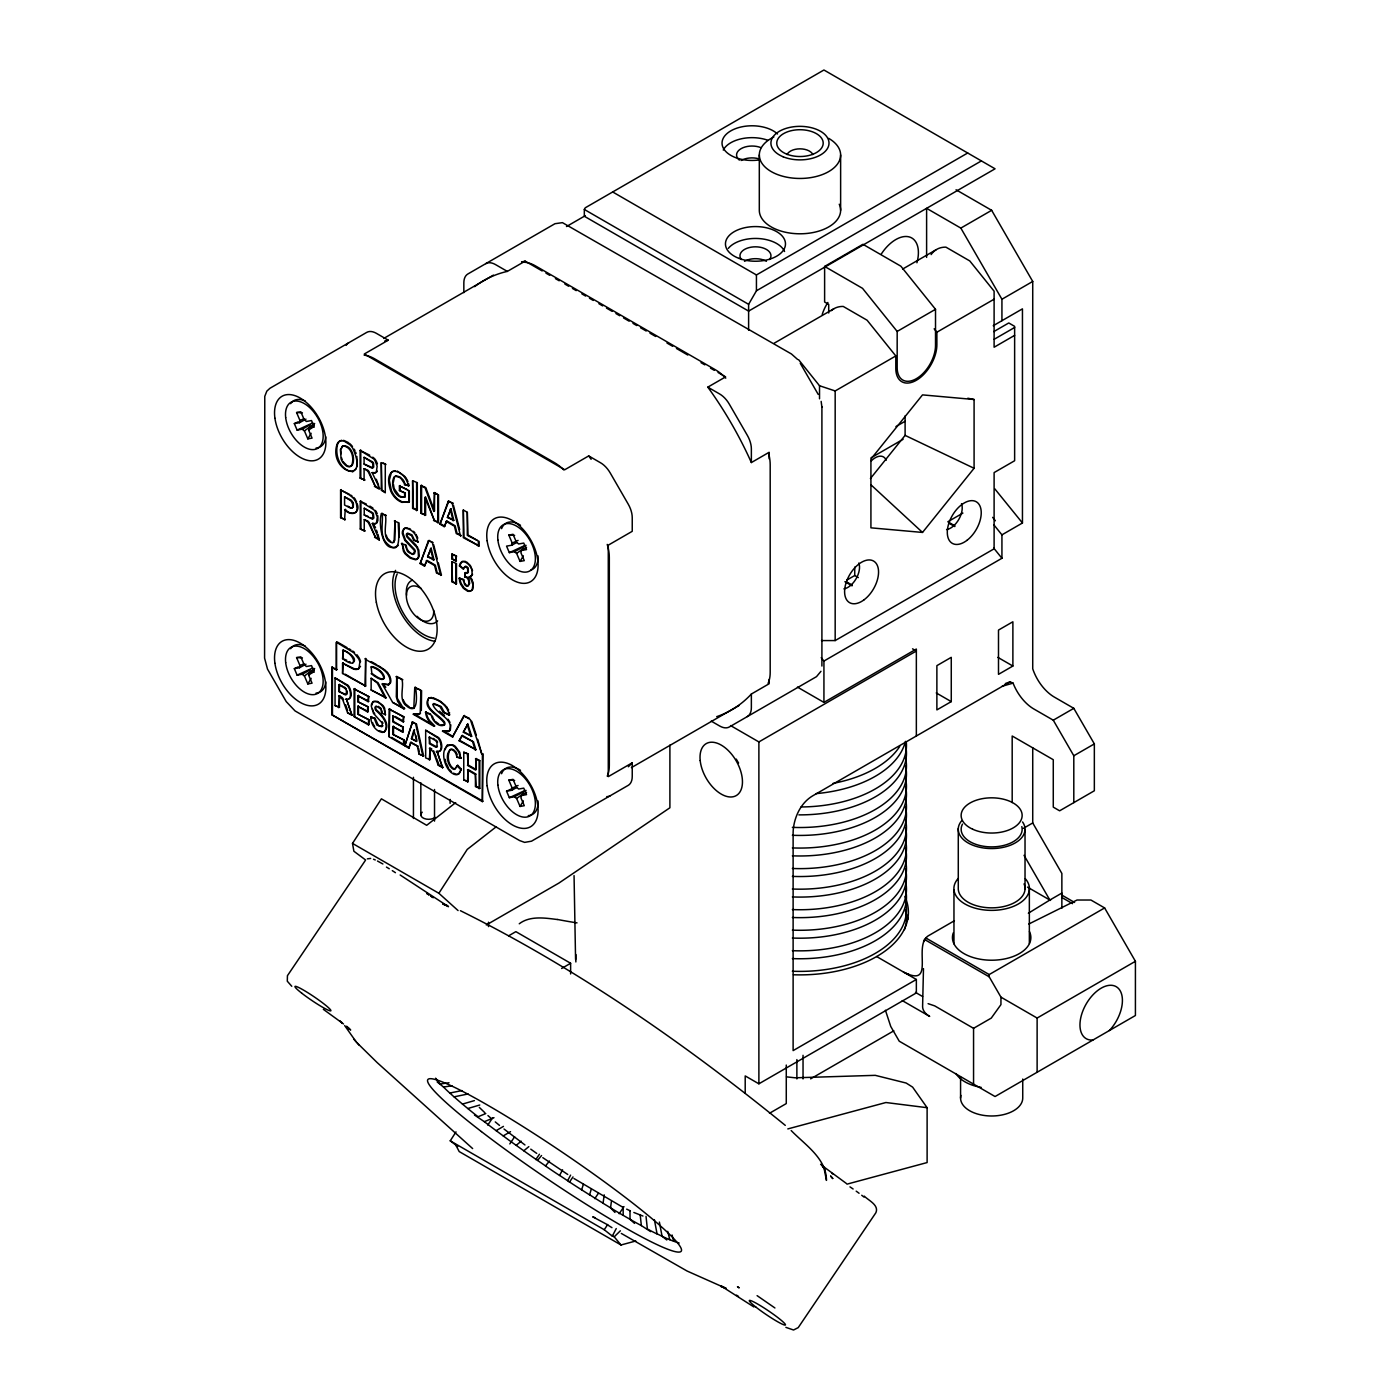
<?xml version="1.0" encoding="UTF-8"?>
<svg xmlns="http://www.w3.org/2000/svg" width="1400" height="1400" viewBox="0 0 1400 1400"><rect width="100%" height="100%" fill="white"/><g stroke="black" fill="none" stroke-linecap="round" stroke-linejoin="round"><path stroke-width="1.5" d="M821.905 407.225L821.153 401.38M923.475 968.608L922.6 1006.547A24.203 13.982 0 0 0 929.688 1016.417L902.248 1000.58M575.855 961.958L575.942 954.572M340.865 450.642L340.865 454.037M393.348 482.335L394.398 477.19A8.26 4.777 60 0 1 396.392 475.912L399.892 476.858L403.183 479.972A7.105 4.112 60 0 1 404.338 482.16L405.02 484.418L409.01 485.66L408.608 483.665M472.552 574.227A7.438 4.288 60 0 1 471.94 575.488L469.07 577.062A6.633 3.833 60 0 1 471.117 579.442L472.938 584.692L472.238 589.347A10.797 6.23 60 0 1 470.54 591.01L469.403 591.343A8.732 5.04 60 0 1 467.425 591.08L463.347 588.262L460.74 584.29A10.867 6.282 60 0 1 459.76 581.648L459.165 578.235L463.155 579.898L464.59 584.378A3.57 2.065 60 0 0 467.635 586.145L468.965 583.887L468.562 580.475A4.375 2.538 60 0 0 467.81 578.935A3.203 1.838 60 0 0 466.392 577.517L464.695 576.923L465.08 572.845L468.335 572.495L468.248 568.4M464.695 576.923L465.762 572.46M421.312 710.587L421.575 690.655L414.75 687.505L413.787 708.47M471.258 575.89A7.438 4.288 60 0 0 471.87 574.613A8.61 4.97 60 0 0 471.975 571.673C472.465 565.582 460.95 555.905 459.463 565.968L463.47 569.082L464.66 566.72A2.887 1.662 60 0 1 465.92 566.947A3.413 1.977 60 0 1 466.392 567.28L466.62 567.472A2.555 1.47 60 0 1 467.04 567.945A2.87 1.662 60 0 1 467.688 569.1L467.653 572.898L465.08 572.845M604.205 1194.847L603.067 1203.283L610.54 1207.832A153.965 34.002 38.3 0 0 623.21 1215.375L630.017 1219.295A153.947 31.762 39.5 0 0 641.322 1225.578L650.702 1231.632M611.398 1201.515L610.54 1207.832L614.985 1212.453M394.118 541.082L395.027 520.625L394.887 540.05L393.558 542.273A4.445 2.555 60 0 1 392.77 542.343M356.877 466.812L356.877 456.452M377.842 521.01L377.825 515.725M459.463 565.968L462.07 561.435L465.325 561.33M407.05 533.995L407.102 533.803A2.397 1.383 60 0 1 407.68 533.155L411.967 534.835L414.382 539.945L418.373 541.905L413.7 540.347L411.635 535.553L406.998 533.558A2.397 1.383 60 0 0 406.42 534.188L406.368 535.325A2.765 1.593 60 0 0 406.822 536.62A3.413 1.96 60 0 0 407.365 537.442L416.377 546.875A8.995 5.198 60 0 1 418.127 550.778L418.46 556.29A11.165 6.44 60 0 1 417.62 558.372L417.2 558.898A8.943 5.163 60 0 1 415.467 559.773L410.148 558.163L405.265 554.032A9.468 5.46 60 0 1 403.375 551.023L402.098 543.148L404.058 550.62A9.468 5.46 60 0 0 405.947 553.63L410.83 557.76L416.15 559.37A8.943 5.163 60 0 0 417.882 558.495M453.477 773.168L455.665 774.13A9.73 5.617 60 0 0 459.323 773.465L461.387 769.212L457.695 765.31L454.37 769.387A4.795 2.765 60 0 1 453.093 769.09C447.213 765.433 444.797 753.183 450.992 749.21A5.897 3.413 60 0 1 452.812 749.42M457.695 765.31L455.052 768.985A4.795 2.765 60 0 1 453.775 768.705C447.825 764.995 446.95 755.387 450.03 749.7M461.387 769.212L458.623 773.867A9.73 5.617 60 0 1 454.983 774.532C443.817 771.628 437.815 744.398 451.972 745.15A12.495 7.21 60 0 1 454.668 746.795L458.745 752.01L460.705 758.258L459.795 752.378L455.35 746.392A12.495 7.21 60 0 0 452.655 744.747L447.283 745.133M417.445 746.76L419.002 754.058L423.605 755.913L416.465 724.133L412.545 721.875L404.793 745.85L408.748 748.142L410.988 742.245L418.127 746.375L410.305 742.648M408.748 748.142L410.988 742.245M445.183 749.7L445.76 747.653M411.425 738.692L413.858 730.153L416.99 741.108L411.425 738.692L416.308 741.492M412.108 738.29L414.54 729.767M341.075 449.085L342.58 446.11M404.793 745.85L412.545 721.875M591.308 1189.108L589.54 1194.847L581.665 1189.842L583.433 1184.085M431.777 541.835L428.418 540.68L420.14 563.57L424.428 566.055L426.947 560.332L435.312 565.163L437.15 572.6L441.42 575.067L436.467 573.003L434.63 565.565L426.265 560.718M427.595 556.885L431.13 548.205L433.983 559.773L427.595 556.885L431.13 548.205M424.428 566.055L426.335 562.1M448.227 501.305L452.918 503.213L448.227 501.305L439.967 524.195L444.238 526.663L446.757 520.94L455.14 525.77L456.977 533.225L461.23 535.675L456.278 533.61L454.44 526.173L446.075 521.343M447.405 517.492L450.94 508.812L453.793 520.398L447.405 517.492L450.94 508.812M444.238 526.663L446.757 520.94M360.5 666.33L358.523 668.727A10.71 6.177 60 0 1 356.965 669.41A15.155 8.75 60 0 1 353.15 668.92L342.562 663.197L342.562 673.488L365.68 686.035L365.68 658.367L364.998 686.438M420.14 563.57L429.1 540.295M439.967 524.195L448.91 500.903M464.345 567.56L465.343 566.317A2.887 1.662 60 0 1 466.34 566.423A3.413 1.977 60 0 1 467.075 566.878L467.302 567.07A2.555 1.47 60 0 1 467.915 567.822A2.887 1.662 60 0 1 468.23 568.435M398.352 545.387C381.92 556.447 378.192 521.727 381.447 513.572L386.12 515.48L381.447 513.572M463.33 732.218L467.81 724.08L471.66 736.242L463.33 732.218L467.81 724.08M459.13 740.793L462.245 735.42L473.445 741.878L475.912 749.683L459.13 740.793L462.245 735.42M820.96 671.3L816.497 676.655L729.347 726.968A19.355 11.182 60 0 1 719.67 726.005L711.218 721.122M562.555 1169.805L559.597 1175.405L567.63 1180.725A153.947 36.645 35.6 0 0 581.665 1189.842M567.63 1180.725L570.605 1175.125M448.998 731.202L442.4 731.133L452.532 736.977L463.785 715.82L469.385 718.253M452.532 736.977L464.485 715.418M450.327 729.995L450.817 724.85M584.325 209.457L585.288 207.778L823.935 70L995.067 168.805L748.615 311.098L584.325 216.248L584.325 209.457L748.615 304.325L748.615 330.295M748.615 304.325L756.438 290.78L756.438 274.96L967.697 153.002M298.235 421.803L294.332 423.605L297.115 430.098L302.33 429.17A6.737 3.885 60 0 0 304.412 430.885L307.825 438.865L311.15 433.3M298.235 666.872L294.332 668.657L297.115 675.15L302.33 674.222A6.755 3.902 60 0 0 304.412 675.938L307.825 683.935L311.15 678.352M516.582 542.553L511.77 545.212L506.555 546.122L509.338 552.633L514.553 551.705A6.737 3.902 60 0 0 516.635 553.403L520.048 561.4L523.372 555.817M514.36 787.605L506.555 791.175L509.338 797.685L514.553 796.758A6.755 3.902 60 0 0 516.635 798.472L520.048 806.452L523.372 800.87M954.398 920.745L928.13 935.917C912.678 946.015 936.233 988.733 903.438 972.02M377.3 471.117L377.037 471.555A7.472 4.323 60 0 1 376.338 472.22A7.752 4.48 60 0 1 374.465 472.64L372.12 472.623L379.82 488.688M356.142 468.825L352.748 471.765M446.18 746.742L447.283 745.273M391.352 472.517L389.34 480.252L391.335 490.367A13.143 7.578 60 0 0 393.662 494.673A13.562 7.84 60 0 0 396.743 498.26L397.88 499.222A18.375 10.605 60 0 0 402.675 501.952L408.38 502.355M365.627 859.985L353.885 851.253L352.502 843.413L381.412 798.822L426.685 825.3L455.7 802.637M458.062 910.56L438.865 893.27L467.233 849.415L496.37 826.665M635.775 1240.995L621.005 1244.985L459.2 1151.57L456.032 1145.515L457.748 1146.513L450.24 1140.825L456.015 1131.882M616.245 1228.553L612.29 1236.148L604.275 1229.743L607.688 1224.475M365.12 860.773L287.438 975.695L287.297 981.208L291.777 986.283M487.76 1125.075L492.573 1117.935M509.81 1143.905L514.622 1136.783M535.798 1159.602L539.42 1154.248M569.398 1182.265L573.003 1176.91M594.79 1198.645L598.395 1193.307M619.168 1213.73L623.98 1206.608M924.735 939.873L923.58 941.692L926.52 937.808M389.148 684.25L389.812 683.2A8.032 4.638 60 0 0 390.18 680.977C389.13 668.36 373.1 665.017 364.998 658.77M358.942 668.36L359.852 662.183A8.453 4.883 60 0 0 358.733 658.892L353.832 652.75L336.42 642.285L336.42 669.952L336.42 642.285M449.26 730.87C454.773 718.673 435.908 714.157 432.898 704.62A2.1 1.225 60 0 1 433.283 703.92L439.652 706.265L443.328 712.163L449.155 715.173L449.505 712.46M870.415 478.537L905.1 435.382L905.1 415.905M974.085 399.507L922.512 394.887L870.923 459.06L870.923 527.835L922.512 532.438L974.085 468.282L974.085 399.507L967.82 398.23M474.477 1115.03L484.347 1121.68A153.965 34.195 29.9 0 0 496.142 1130.658L503.213 1135.908A153.947 35.718 31.3 0 0 516.197 1145.358L523.81 1150.8A153.965 36.68 32.7 0 0 537.548 1160.425L541.555 1155.525M549.5 1161.002L545.51 1165.903L537.548 1160.425M373.467 701.523L372.26 703.587A10.693 6.177 60 0 0 372.015 704.988M611.782 1235.447L614.197 1236.83L620.375 1230.793M519.26 923.79C529.883 915.583 544.915 917.945 557.305 919.52M392.332 471.573C386.575 476.035 388.692 484.855 390.652 490.77A13.143 7.578 60 0 0 392.105 493.692A13.562 7.84 60 0 0 396.06 498.645L397.197 499.625A18.375 10.605 60 0 0 401.993 502.355L409.308 501.935L409.308 490.805L399.42 485.887L399.42 490.49L405.317 493.115L404.635 497.123L404.635 493.517M393.68 542.115L392.875 542.675A4.445 2.555 60 0 1 392.088 542.745C380.765 539.42 387.345 523.32 385.438 515.865M448.823 731.273L449.942 730.485M388.692 684.635L390.495 682.798A8.032 4.638 60 0 0 390.863 680.575L390.547 678.195M516.18 1145.358L521.202 1141.175M523.81 1150.8L528.832 1146.618M314.668 423.483L304.412 430.885M314.668 668.535L304.412 675.938M307.825 438.865L312.06 438.13L308.648 430.132L312.935 427.053M307.825 683.935L312.06 683.183L308.648 675.185L312.935 672.105M516.635 553.403L523.775 548.275M516.635 798.472L523.775 793.327M429.223 697.812C420.77 707.385 439.04 715.575 443.852 722.523A2.678 1.54 60 0 1 444.238 723.817A3.15 1.82 60 0 1 443.922 725.253C438.41 727.387 432.127 720.545 431.34 715.173L425.512 712.163L430.57 714.017M1073.8 802.62L1073.8 755.755L1053.273 720.195L1033.83 708.977A33.88 19.565 60 0 1 1013.075 683.13L1002.137 686.245M343.088 445.795L340.392 449.47L341.127 459.06A8.943 5.163 60 0 0 343 462.7L345.713 465.483A9.328 5.39 60 0 0 347.918 466.602A7.612 4.393 60 0 0 349.895 466.673A8.785 5.075 60 0 0 351.767 465.15C354.515 458.29 351.61 446.495 342.983 445.988M448.315 731.587L449.505 730.887M308.648 430.132A6.737 3.885 60 0 0 309.085 427.98L314.317 424.795M308.648 675.185A6.755 3.902 60 0 0 309.085 673.032L314.317 669.865M520.048 561.4L524.282 560.648L520.87 552.668A6.737 3.902 60 0 0 521.308 550.497L526.54 547.33M520.048 806.452L524.282 805.7L520.87 797.72A6.755 3.902 60 0 0 521.325 795.55L526.54 792.383M496.142 1130.658L503.457 1126.388M503.213 1135.908L510.528 1131.638M566.492 226.537L585.305 215.67M383.652 338.485L493.43 275.118M388.238 340.183L364.28 354.025L564.742 469.752L588.7 455.927L600.548 462.77A19.355 11.182 60 0 1 610.242 472.99L628.233 504.157A19.355 11.182 60 0 1 632.24 517.65L632.24 531.317L608.282 545.16L608.282 776.633L632.24 762.808L632.24 776.475A19.373 11.182 60 0 1 628.233 785.347L531.51 841.19L524.633 842.38L519.628 840.577L295.05 710.92L286.23 701.61L267.505 669.095L264.582 658.157L264.775 396.358L266.822 391.142L269.99 388.238L366.713 332.395A19.355 11.182 60 0 1 376.39 333.34L388.238 340.183A247.852 143.097 60 0 0 384.65 341.075M474.635 286.65A247.87 143.097 60 0 1 507.343 271.39L525.157 261.135L542.185 270.97M360.098 478.082L364.77 479.99L360.098 478.082L360.098 450.415L369.723 455.175M364.088 457.327L372.61 461.895A3.57 2.065 60 0 1 373.223 462.752A3.238 1.873 60 0 1 373.537 463.365L373.713 466.988A3.43 1.977 60 0 1 372.592 467.688L364.088 464.065L364.088 457.327L371.928 462.298A3.57 2.065 60 0 1 372.54 463.137A3.238 1.873 60 0 1 372.855 463.767L373.03 467.39A3.43 1.977 60 0 1 371.91 468.09L364.088 464.065M364.088 480.392L364.088 468.685L367.797 470.242A4.638 2.678 60 0 1 369.162 471.87L375.078 485.94L378.245 487.76M381.29 462.648L381.973 489.93L385.28 492.625L381.29 490.315L381.29 462.648L385.963 464.555L383.303 463.015M340.585 517.65L345.257 519.558L340.585 517.65L340.585 489.983L349.44 494.305M352.713 504.315L352.608 507.22A4.48 2.59 60 0 1 351.4 508.218A4.27 2.467 60 0 1 350.525 508.165L344.575 505.05L344.575 496.895L350.91 499.957A4.76 2.748 60 0 1 352.24 501.375A4.532 2.625 60 0 1 352.678 502.075A4.27 2.467 60 0 1 353.185 503.177M364.088 468.685L367.115 470.627A4.638 2.678 60 0 1 368.48 472.273L375.078 485.94M344.575 519.942L345.257 509.267C351.172 517.003 360.973 512.575 357.035 503.492M360.255 528.99L364.928 530.898L360.255 528.99L360.255 501.323L366.293 504.035M399.42 485.887L407.47 489.738M405.317 496.72L400.68 497.088A9.958 5.74 60 0 1 398.457 495.933C393.033 491.89 391.213 483.7 393.715 477.593A8.26 4.777 60 0 1 395.71 476.298L399.21 477.26A7.822 4.515 60 0 1 401.363 478.94L405.02 484.418M364.245 508.235L372.067 513.205A3.57 2.065 60 0 1 372.68 514.062L373.082 518.49A3.395 1.96 60 0 1 372.05 518.997L364.245 514.99L364.245 508.235L372.767 512.82A3.57 2.065 60 0 1 373.38 513.66L373.87 517.913A3.395 1.96 60 0 1 372.75 518.613L370.195 517.597M412.615 480.742L413.315 508.008L417.305 510.317L417.305 482.65L412.615 480.742L412.615 508.41L417.305 510.317M399.42 490.49L405.317 493.115M404.32 484.82L409.01 485.66M364.245 514.99L368.305 516.53M756.438 290.78L981.382 160.912M420.91 485.537L425.775 487.55L434.507 511.07L434.507 492.59L433.825 511.472L425.092 487.935L420.91 485.537L420.91 513.205L425.6 515.113L425.6 496.912L434.175 520.065L438.498 522.55L438.498 494.883L433.825 492.975M364.245 531.3L364.245 519.593L367.955 521.15A4.638 2.678 60 0 1 369.32 522.795L375.235 536.865L378.402 538.685M378 534.345L379.295 539.997L372.277 523.548L374.623 523.565A7.752 4.48 60 0 0 376.495 523.128A7.472 4.305 60 0 0 377.195 522.462M409.308 501.935L408.625 491.207M824.617 266.438L862.942 244.3L900.865 266.192L935.515 309.295L935.515 345.485A27.108 15.645 -60 0 1 916.352 378.683A27.108 15.645 -60 0 1 897.172 367.623L897.172 331.433L862.523 288.33L824.617 266.438L824.617 302.015L828.712 304.377L828.712 313.005M394.345 521.01L399.017 522.918L399.017 537.39M364.245 519.593L367.273 521.553A4.638 2.678 60 0 1 368.637 523.18L375.235 536.865M420.91 513.205L425.6 515.113M424.918 515.497L424.918 497.298L434.175 520.065M433.493 520.468L438.498 522.55M463.312 510.002L463.995 537.267L479.045 545.965L479.045 541.363L467.302 535.36L467.302 512.312L463.312 510.002L463.312 537.67L479.045 545.965M401.415 543.532L406.088 545.09L406.752 548.048M467.302 512.312L467.985 534.975L477.207 540.295M926.608 257.408L926.608 208.338L960.837 228.095L991.655 210.315L1032.727 281.453L1032.727 668.798A33.88 19.565 60 0 0 1054.375 697.113L1073.8 708.33L1094.345 743.907L1094.345 790.773L1059.625 810.81L1053.273 807.135L1053.273 759.71L1012.183 735.997L1012.183 802.585M774.165 343.227L833.822 308.787M902.667 269.045L936.005 249.812M428.418 540.68L433.108 542.605M751.363 462.543A247.87 143.097 60 0 0 707.822 387.135L725.62 376.88L718.06 372.505M451.78 554.173L456.47 556.08L455.787 561.102L451.78 558.793L451.78 554.173L456.47 556.08M451.78 558.793L456.47 560.7M451.78 561.628L452.48 581.455L456.47 583.765L456.47 563.535L451.78 561.628L451.78 581.84L456.47 583.765M463.47 569.082L460.145 565.582M459.165 578.235L463.838 579.495L464.082 581.105M342.562 650.44C354.322 652.593 359.975 671.72 342.562 658.595L343.245 650.038C346.938 651.49 359.012 658.577 352.695 662.83M897.172 331.433L935.515 309.295M342.562 658.595L346.78 660.24M463.785 715.82L470.347 719.6L481.722 753.83L483.07 753.812L482.387 801.64L331.765 714.683L331.765 667.258L337.102 669.55M342.562 663.197L353.832 668.517A15.155 8.75 60 0 0 357.648 669.008A10.71 6.177 60 0 0 359.205 668.343M338.748 707.718L339.43 695.625L339.43 707.332L335.055 705.582L335.055 677.915L347.97 685.265A5.88 3.395 60 0 1 349.178 686.875C351.067 690.253 353.098 698.058 347.953 699.265M342.562 673.488L343.245 662.812M798.63 359.73L819.525 385.735L835.17 390.95L895.808 355.95L867.09 320.215L843.238 306.442A48.405 27.948 60 0 0 831.25 310.66M895.808 355.95L895.808 368.41A29.05 16.765 -60 0 0 916.352 380.275A29.05 16.765 -60 0 0 936.88 344.697L936.88 332.22L994.105 299.197M1001.928 320.705L1001.928 299.25L1032.727 281.453M338.748 684.67L343.998 687.733A4.008 2.31 60 0 1 345.38 688.835A3.15 1.82 60 0 1 346.377 690.532L346.36 694.278A3.36 1.943 60 0 1 346.132 694.558A3.062 1.768 60 0 1 345.082 694.785L338.748 691.407L338.748 684.67L342.51 686.053M371.14 666.925L371.822 666.54C385.175 669.043 391.562 688.52 371.822 673.278L371.14 666.925C384.493 669.445 390.88 688.905 371.14 673.663M338.748 691.407L345.765 694.4A3.062 1.768 60 0 0 346.815 694.155A3.36 1.943 60 0 0 347.043 693.892L347.305 691.04M371.14 678.282L378.053 682.727L386.067 697.812L371.14 689.99L371.14 678.282L377.37 683.113L385.385 698.215M354.095 688.923L368.918 696.675L368.235 701.697L357.787 695.66L357.787 701.697L368.305 706.965L367.623 711.97L357.787 706.3L357.787 714.105L369.233 719.915L368.533 724.92L354.095 716.59L354.095 688.923L368.918 696.675M335.055 705.582L339.43 707.332M351.96 715.347L346.377 698.933L351.96 715.347L347.602 712.827L342.65 699.51L338.748 696.01M993.23 325.727L1022.455 308.858L1022.455 522.988L1001.928 534.852L1001.928 558.267L823.935 661.045L823.935 702.398L797.44 687.102M357.787 695.66L368.918 701.295M371.14 689.99L386.067 697.812M392.63 702.398L404.775 708.61A19.127 11.042 60 0 1 402.273 706.423L397.32 698.337L396.707 676.288L396.305 696.815L397.652 701.452L401.59 706.825A19.127 11.042 60 0 0 404.075 709.012L392.63 702.398L382.235 684.005L388.308 684.705M993.825 331.59L1008.77 322.963L1014.632 326.358L1014.632 460.74L994.105 472.588L994.105 548.817L835.17 640.57L821.485 640.57M331.765 714.683L483.07 801.255M357.787 701.697L368.305 706.965M396.007 676.69L402.85 679.84L398.23 677.18M357.787 706.3L368.305 711.585M994.105 339.325L1014.632 327.477M347.602 712.827L352.642 714.945M357.787 714.105L369.233 719.915M354.095 716.59L369.233 724.535M1014.632 335.37L994.105 347.235L994.105 291.183L969.762 260.925L945.928 247.152A48.405 27.948 60 0 0 931.105 254.608M414.75 687.505L420.053 689.762M373.24 701.61L377.545 701.4L383.023 705.582A7.998 4.62 60 0 1 384.615 708.12L385.438 714.805L381.745 713.038L380.975 709.992A3.447 1.995 60 0 0 379.925 708.418L376.845 706.51A4.76 2.748 60 0 0 375.882 706.475L375.602 706.58A2.45 1.417 60 0 0 375.078 707.245L374.99 707.892A2.853 1.645 60 0 0 375.428 709.625A3.045 1.768 60 0 0 375.935 710.447C381.517 715.365 389.602 723.782 384.475 731.64A8.138 4.69 60 0 1 382.13 732.375C375.043 731.028 370.895 723.73 370.685 716.94L375.06 718.322L378.402 725.48L382.392 726.337A4.812 2.783 60 0 0 382.882 725.55M381.745 713.038L382.13 710.92M389.13 709.135L403.935 716.905L403.252 721.91L392.805 715.872L392.805 721.91L403.322 727.195L402.64 732.2L392.805 726.512L392.805 734.317L404.25 740.128L403.567 745.133L389.13 736.803L389.13 709.135L403.935 716.905M370.685 716.94L375.06 718.322M392.805 715.872L393.488 721.508L403.322 727.195M895.93 426.58L905.047 421.312M392.805 726.512L403.322 731.798M871.028 457.817L903.123 439.285M392.805 734.317L404.25 740.128M389.13 736.803L389.812 708.75M411.863 722.26L416.465 724.133M443.328 712.163L449.838 714.77M429.363 760.043L430.045 747.933L430.045 759.64L425.67 757.907L425.67 730.24L438.602 737.59A5.88 3.395 60 0 1 439.793 739.183C442.19 742.56 443.59 752.972 436.993 751.258L442.575 767.673L436.993 751.258M429.363 736.977L434.613 740.04A4.008 2.31 60 0 1 435.995 741.16A3.15 1.82 60 0 1 437.01 742.858L436.993 746.602A3.36 1.943 60 0 1 436.748 746.883A3.062 1.768 60 0 1 435.715 747.11L429.363 743.715L429.363 736.977L430.045 743.33L436.398 746.707A3.062 1.768 60 0 0 437.43 746.48M419.002 754.058L423.605 755.913M461.562 735.805L473.445 741.878M429.363 748.335L433.265 751.835L438.217 765.153L443.257 767.27M467.46 782.023L468.142 769.58L468.142 781.637L463.767 779.905L463.767 752.238L468.142 753.97L468.142 764.96L476.123 769.58L476.123 758.572L476.123 769.58M449.785 749.788L450.293 749.595A5.897 3.413 60 0 1 452.13 749.822L452.795 750.155A5.355 3.098 60 0 1 454.702 751.782A5.775 3.342 60 0 1 455.91 753.655L457.012 757.207L461.387 757.872M463.767 752.238L468.142 753.97M481.722 753.83L477.715 739.34M467.46 754.355L468.142 764.96M475.44 758.975L479.815 760.707L479.815 788.375L475.44 786.642L475.44 774.585L467.46 769.965M463.767 779.905L468.142 781.637M475.44 774.585L476.123 786.24L479.815 788.375M846.738 580.142L854.735 575.523L858.322 577.605M962.903 513.082L947.835 521.762L954.887 525.84M716.695 716.66A247.87 143.097 60 0 0 751.363 694.032L769.16 683.742L769.16 679.385M631.418 767.62L739.305 705.337M823.935 702.398L916.352 649.04L916.352 735.997M730.555 725.567L758.887 741.93L916.352 651.017L912.555 648.83M486.308 924.98L558.915 883.067L669.9 807.782L669.9 745.08M508.655 935.812L515.865 931.648L570.622 963.27L570.622 973.962M951.265 701.61L936.88 709.905L936.88 665.648L951.265 657.335L951.265 701.61L936.25 692.947M1012.882 666.032L998.498 674.345L998.498 630.07L1012.882 621.775L1012.882 666.032L997.85 657.37M1013.075 683.13L1010.118 681.852L812.438 795.988C802.043 802.27 795.883 813.89 793.8 825.615A40.845 23.59 -60 0 0 793.17 831.285A40.197 23.205 -60 0 0 793.117 833.262L793.117 1050.612L916.352 979.475L916.352 992.915L758.887 1083.81L745.202 1075.918L745.202 1093.033M561.628 968.467L570.622 963.27M1053.273 720.195L1073.8 708.33M1073.8 755.755L1094.345 743.907M1023.4 828.345L1032.727 822.955L1032.727 747.775M1061.865 893.077L1049.842 900.025L1024.03 855.312M1028.352 913.22L1050.525 899.623M1028.79 924.035L1077.038 900.025L1090.915 900.025L1104.618 907.935L1135.418 961.292L1135.418 1015.507L995.067 1096.533L899.238 1041.197L890.75 1026.48L885.43 1010.275M925.663 937.877L989.205 974.558L1104.618 907.935M810.617 1078.858L893.83 1030.82M769.475 1113.28L786.275 1103.585L786.275 1065.05M928.095 1003.66L934.71 1005.882L973.56 1028.318L991.27 1018.097L1000.947 1004.605L1000.947 997.15L989.205 976.815L989.205 974.558M1000.947 997.15L1037.12 1018.045L1135.418 961.292M294.332 423.605L299.547 422.678L305.97 419.142M302.33 429.17L310.345 424.76M294.332 668.657L299.547 667.73L305.97 664.195M514.553 551.705L526.085 545.352M302.33 674.222L310.345 669.812M506.555 791.175L511.77 790.265L516.582 787.605M514.553 796.758L526.085 790.405M388.185 684.915L389.375 684.233M391.65 471.975L395.412 470.68M297.115 430.098L312.707 422.922M509.338 552.633L524.93 545.457M297.115 675.15L312.707 667.992M509.338 797.685L524.93 790.51M299.547 422.678A6.737 3.885 60 0 1 299.985 420.525L303.905 418.757M511.77 545.212A6.737 3.902 60 0 1 512.207 543.043L518.087 540.418M299.547 667.73A6.755 3.902 60 0 1 299.985 665.56L303.905 663.827M511.77 790.247A6.755 3.902 60 0 1 512.207 788.095L518.087 785.47M478.048 1116.763L485.782 1113.56M484.347 1121.68L494.008 1117.69M470.977 576.293L469.07 577.062M367.36 858.847L370.668 858.428M342.405 446.18C351.488 443.8 355.618 458.062 352.45 464.765A8.785 5.075 60 0 1 350.578 466.27A7.612 4.393 60 0 1 348.6 466.2A9.328 5.39 60 0 1 347.13 465.552M1005.322 683.567L1010.118 681.852M388.868 684.512L382.235 684.005M474.407 1100.61L462.455 1104.092L467.793 1108.52L479.745 1105.02M392.805 471.363C400.767 470.312 407.365 478.748 408.328 486.062M787.815 1128.925L885.903 1102.517L927.115 1107.697L927.115 1162.56L846.895 1184.172M341.705 440.248L339.588 441.14A15.698 9.065 60 0 0 337.102 444.098C327.967 471.258 370.265 486.535 352.73 448.227A12.792 7.385 60 0 0 349.755 444.658L344.05 441.053L340.27 440.825A15.698 9.065 60 0 0 337.785 443.713C334.32 454.44 340.06 470.47 352.52 471.608M437.115 1081.885L443.485 1087.013A153.965 26.233 26.9 0 0 449.82 1093.05L461.877 1090.582M449.82 1093.05L454.02 1096.847L468.108 1093.96M413.963 708.312L410.707 707.718M429.205 697.935C438.217 698.337 448.035 705.793 449.155 715.173M299.985 420.525L296.59 412.527L300.825 411.775L304.238 419.773A6.737 3.885 60 0 1 306.32 421.488L311.535 420.56L314.3 427.053L309.085 427.98M512.207 543.043L508.812 535.062L513.048 534.31L516.46 542.29A6.737 3.902 60 0 1 518.543 544.005L523.758 543.077L526.523 549.587L521.308 550.497M299.985 665.577L296.59 657.597L300.825 656.845L304.238 664.825A6.755 3.902 60 0 1 306.32 666.523L311.535 665.613L314.3 672.105L309.085 673.032M512.207 788.113L508.812 780.115L513.048 779.363L516.46 787.36A6.755 3.902 60 0 1 518.543 789.058L523.758 788.148L526.523 794.64L521.308 795.567M448.438 731.43L443.082 730.747L453.215 736.593M404.74 496.912L401.363 496.685A9.958 5.74 60 0 1 400.645 496.405M440.527 1083.967L449.032 1082.743M443.485 1087.013L451.99 1085.805M418.512 714.438L413.735 713.79L434.787 725.952L429.66 720.702A11.76 6.79 60 0 1 426.79 714.753L426.195 711.76M431.428 697.41L428.523 698.215C423.99 709.082 439.442 714.718 444.535 722.12A2.678 1.54 60 0 1 444.92 723.415A3.15 1.82 60 0 1 444.605 724.85L440.72 724.99M296.59 412.527L302.418 412.825M508.812 535.062L514.64 535.343M296.59 657.597L302.418 657.878M508.812 780.115L514.64 780.395M786.52 1076.862L795.165 1077.807L875.262 1075.34L906.185 1083.057L912.608 1087.118L927.115 1107.697M407.715 527.992L405.79 527.87A8.085 4.672 60 0 0 404.267 528.657L403.148 530.985A10.535 6.09 60 0 0 403.043 533.295L405.493 539.98L414.592 549.5A2.975 1.715 60 0 1 415.223 551.145L414.453 553.822L411.705 553.613M465.377 576.52L467.093 577.115A3.203 1.838 60 0 1 467.985 577.85A2.992 1.732 60 0 1 468.492 578.532A4.375 2.538 60 0 1 469.245 580.072L469.648 583.485L468.317 585.742A3.57 2.065 60 0 1 466.778 585.445L466.445 585.235A3.413 1.96 60 0 1 465.273 583.975L464.8 583.188M345.695 699.335C352.275 701.05 350.875 690.637 348.477 687.26A5.88 3.395 60 0 0 347.287 685.668L335.055 677.915M436.31 751.66C442.908 753.358 441.507 742.945 439.11 739.585A5.88 3.395 60 0 0 437.92 737.975L425.67 730.24M594.913 1217.668L592.725 1216.81L605.745 1223.775M343.595 440.335L348.215 442.47M457.012 757.207L460.705 758.258M372.12 472.623L373.783 473.043A7.752 4.48 60 0 0 375.252 472.832A7.472 4.323 60 0 0 376.355 471.94L377.16 466.165L374.938 460.373A6.195 3.587 60 0 0 373.572 458.78L360.098 450.415M372.277 523.548L373.94 523.95A7.752 4.48 60 0 0 375.392 523.74A7.472 4.305 60 0 0 376.495 522.865L377.317 517.09L375.078 511.298A6.195 3.57 60 0 0 373.73 509.705L360.255 501.323M350.735 507.605L351.207 507.762A4.27 2.467 60 0 0 352.082 507.832A4.48 2.59 60 0 0 353.29 506.835L353.395 503.93A4.532 2.625 60 0 0 353.22 503.248M433.09 697.673L440.23 701.137L445.69 705.705M633.85 1212.47L642.933 1216.023M447.51 905.572L443.17 904.067L448.508 906.675L400.155 875M753.935 1306.987L720.633 1285.707L725.935 1288.315L687.067 1271.025L621.32 1233.435M720.738 1286.425L725.935 1288.315M906.167 973.403L908.863 974.453M397.303 471.048L405.265 476.805M373.537 859.25L375.287 859.968M654.378 1219.645L657.055 1233.837L662.06 1236.252A153.947 25.935 41.3 0 0 669.83 1239.735L673.645 1241.257L672.07 1234.993M460.425 910.7C576.887 968.485 684.582 1043.455 785.295 1125.373M626.675 1209.145L630.367 1210.877M905.1 435.382L974.085 468.282M785.89 1327.375L793.555 1330L798.227 1327.62L875.91 1212.68C879.235 1205.033 868.49 1200.465 864.255 1196.125M349.178 661.57L350.385 662.165M379.172 730.625L382.83 731.99A8.138 4.69 60 0 0 385.158 731.255C390.285 723.38 382.2 714.98 376.618 710.045A3.045 1.768 60 0 1 376.11 709.24A2.853 1.645 60 0 1 375.672 707.508L375.76 706.843A2.45 1.417 60 0 1 376.145 706.247M378.227 706.352L380.608 708.015A3.447 1.995 60 0 1 381.447 709.17M409.098 528.483L410.515 529.2M622.615 1207.132L573.947 1178.502M377.475 861.017L382.9 863.975M347.83 506.135L349.773 507.185M433.142 738.378L434.578 739.218M956.06 189.77L991.655 210.315M612.675 191.957L756.438 274.96M545.965 273.14L549.745 275.328M555.415 278.6L559.212 280.787M564.883 284.06L568.663 286.248M572.442 288.435L576.222 290.623M581.892 293.895L585.673 296.082M589.47 298.252L593.25 300.44M598.92 303.713L602.7 305.9M606.48 308.088L612.15 311.36M615.93 313.547L619.727 315.735M623.508 317.905L629.178 321.195M632.957 323.365L636.738 325.553M640.517 327.74L646.205 331.012M649.985 333.2L655.655 336.473M666.995 343.035L672.665 346.308M676.462 348.477L687.803 355.04M701.032 362.688L704.83 364.858M710.5 368.148L714.28 370.317M949.375 523.442L954.765 526.558M507.36 271.408L495.512 264.582A19.355 11.182 60 0 0 485.835 263.62M707.822 387.152L719.67 393.995A19.355 11.182 60 0 1 729.347 404.215L747.355 435.382A19.355 11.182 60 0 1 751.363 448.875L751.363 462.56L769.16 452.27L769.16 458.832M846.913 582.067L852.197 585.13M844.9 581.7L852.075 585.847M434.507 492.59L437.168 494.113M448.088 517.09L453.793 520.398M440.65 523.793L444.92 526.278M374.395 486.343L379.137 489.073M1061.865 895.108L1074.587 902.458M1061.865 897.488L1072.557 903.665M340.585 489.983C347.252 493.675 356.703 497.525 356.825 506.66C358.855 515.637 348.74 514.798 344.575 509.67M1027.513 887.128L1050.525 900.428M344.575 496.895L350.227 500.36A4.76 2.748 60 0 1 351.558 501.778A4.532 2.625 60 0 1 351.995 502.46A4.27 2.467 60 0 1 352.502 503.58M428.277 556.483L433.983 559.773M420.84 563.185L425.11 565.653M374.553 537.25L379.295 539.997M924.385 939.4L989.205 976.815M337.102 641.883L347.113 647.657M371.28 661.622L376.898 664.86M876.645 956.55L916.352 979.475M464.012 731.832L471.66 736.242M915.46 992.39L922.6 996.52M345.118 674.17L365.68 686.035M459.812 740.39L475.912 749.683M331.765 667.258L336.42 669.952M476.123 758.572L479.815 760.707M395.238 716.485L403.935 721.508M467.46 765.363L475.44 769.965M468.142 769.58L476.123 774.183M339.43 695.625L342.387 697.707M391.615 737.45L404.25 744.747M405.475 745.447L409.43 747.74M438.217 765.153L442.575 767.673M352.502 843.413L438.865 893.27M450.24 1140.825L604.275 1229.743M343.963 686.892L344.68 687.33A4.008 2.31 60 0 1 345.398 687.803M348.967 648.742L350.822 649.863M378.77 665.928L385.543 670.46M606.515 1224.265L611.957 1227.66M438.812 724.01L435.488 721.508M430.868 748.405L431.848 749.017M466.567 561.925L470.33 565.495L472.535 570.605M390.705 541.538L387.293 538.09M369.863 506.1L372.925 508.06M736.505 1295.14L738.5 1296.435M409.325 706.983L405.195 703.657L403.078 699.615M410.935 553.21L409.115 551.845A5.81 3.36 60 0 1 407.89 550.375L407.243 549.238M567.735 1174.477L542.798 1157.66M350.717 495.093L351.995 495.95M846.23 1183.35L822.675 1166.025M757.102 1295.648L774.918 1307.967M323.365 1009.347L343.507 1023.96M530.758 1149.155L536.725 1153.408M352.678 651.035L354.515 652.365M831.845 1173.27L832.86 1174.005M524.965 1144.955L504.017 1129.03M346.395 465.08L343.683 462.315A8.943 5.163 60 0 1 343.123 461.44M372.767 457.153L374.255 458.395A6.195 3.587 60 0 1 375.62 459.988M666.785 1239.962L662.06 1236.252L659.383 1222.06M347.043 1026.918L350.683 1029.998L347.707 1027.477M495.267 1121.908L499.485 1125.39M439.425 711.218L444.483 715.435M346.797 1026.672L349.178 1028.825L346.623 1026.2M820.628 1164.275L821.765 1165.273M349.335 443.293L350.438 444.255A12.792 7.385 60 0 1 352.485 446.547M487.935 1115.555L491.418 1118.635M791.175 1130.535C804.895 1144.745 826.49 1158.36 826.455 1180.392L824.25 1169.227M472.64 1148.578L377.16 1062.582L357.262 1043.035M634.532 1223.373L630.017 1219.295L630 1210.877M870.87 484.733L922.512 532.438M484.855 1112.72L479.325 1107.4M413.473 531.317L414.873 532.735M451.43 771.68L449.54 769.668M457.012 765.712L460.705 769.615M386.47 671.317L388.203 673.347M344.662 1025.57L356.108 1041.757M353.99 1039.413L359.328 1045.328M797.668 359.502L791.438 353.973L562.45 222.653L554.977 223.702L467.845 273.998A19.355 11.182 60 0 0 463.838 282.87L463.838 292.635M353.78 497.438L354.76 498.627M416.22 545.3L408.047 537.058A3.413 1.96 60 0 1 407.645 536.462A2.695 1.558 60 0 1 407.172 535.447M614.197 1236.83L621.005 1244.985M382.918 683.602L385.805 687.312M934.15 328.825L936.88 332.22M1022.455 522.988L994.717 488.758M992.653 517.352L995.382 520.765M993.755 524.685L1001.928 534.852M993.79 548.17L1001.928 558.267M821.222 657.668L823.935 661.045M435.592 1078.193L436.485 1079.312M356.947 654.745L358.995 657.685M434.473 720.37L433.58 719.075M446.53 706.685L447.3 707.753M822.15 1166.007L823.288 1167.565M342.615 697.97L343.63 699.738M448.07 719.233L449.96 722.347M374.71 713.773L373.765 712.285M372.96 523.145L374.377 525.385M374.623 726.53L373.467 724.605M405.912 477.68L406.507 478.625M448.7 768.495L446.197 763.298M355.197 499.275L356.58 502.058M471.8 579.058L472.43 580.195M382.305 721.875L382.445 722.12A2.818 1.628 60 0 1 382.795 722.907L382.935 723.433M416.098 534.415L417.795 538.195M960.837 228.095L1001.928 299.25M800.258 363.283L818.247 394.45M1032.727 822.955L1061.865 873.442L1061.865 908.267M433.615 750.837L436.24 757.067M388.955 674.485L390.162 676.935M448 708.872L448.63 710.045M354.235 449.207L354.97 450.625M376.18 460.898L377.422 463.838M376.338 511.823L377.248 513.765M407.05 479.605L407.96 481.635M433.195 718.375L432.355 716.205M374.99 526.558L375.533 527.747M387.047 537.617L386.295 535.22M372.592 722.575L372.995 723.59M394.345 488.915L399.14 495.53A9.958 5.74 60 0 0 399.892 496.02M457.222 754.793L456.593 753.253A5.775 3.342 60 0 0 456.032 752.29M378.507 485.188L376.32 479.255M372.977 710.622L372.418 708.942M355.6 452.077L356.125 453.548M376.477 530.18L377.335 532.595M436.905 758.992L438.918 764.767M345.625 704.742L347.62 710.517M471.695 721.21L476.385 735.315M341.512 457.713L341.81 458.657A8.943 5.163 60 0 0 342.178 459.602M467.127 724.483L470.977 736.628M472.762 742.28L475.23 750.085M473.13 581.962L472.92 588.962A10.797 6.23 60 0 1 471.222 590.608L470.085 590.94A8.732 5.04 60 0 1 468.108 590.678L464.03 587.878L461.423 583.887A10.867 6.282 60 0 1 460.442 581.262L459.847 577.85M453.442 505.242L459.673 529.585M452.235 503.615L460.548 536.077M433.632 544.635L437.255 558.827M438.305 562.887L441.42 575.067M432.425 543.008L440.738 575.452M667.73 1231.37L669.83 1239.735M450.258 509.198L453.11 520.782M430.447 548.59L433.3 560.175M415.783 724.535L422.905 756.315M444.01 711.76L441.21 706.58L433.965 703.517A2.1 1.225 60 0 0 433.58 704.235L433.632 705.023M445.2 759.343L445.777 761.968M394.047 487.935L393.4 484.12M415.765 735.438L416.57 739.218M418.512 748.195L419.3 751.835M425.512 712.163L426.108 715.155A11.76 6.79 60 0 0 428.977 721.087L434.105 726.337L413.053 714.192L419.265 714.175A8.82 5.093 60 0 0 420.525 713.072M405.405 545.492L407.207 550.76A5.81 3.36 60 0 0 408.433 552.23L412.86 554.505L414.54 551.53A2.975 1.715 60 0 0 413.91 549.903L404.81 540.383L402.36 533.697A10.535 6.09 60 0 1 402.465 531.37L403.585 529.06A8.085 4.672 60 0 1 405.108 528.273C412.02 528.605 417.602 535.535 417.69 542.29M374.377 718.707L376.898 725.113L381.71 726.74A4.812 2.783 60 0 0 382.2 725.935L382.113 723.293A2.818 1.628 60 0 0 381.762 722.523L373.52 713.44L371.297 706.142A10.693 6.177 60 0 1 371.578 703.99C373.345 698.407 380.17 702.957 382.34 705.968A7.998 4.62 60 0 1 383.933 708.523L385.438 714.805M371.368 716.555L371.595 718.497M646.03 1216.408L647.36 1228.85M640.238 1215.252L641.358 1225.63M574.053 875.595L575.575 959.49M623.157 1206.922L623.175 1215.34M1037.12 1018.045L1037.12 1072.243M1029.35 887.267L1029.35 943.442M1025.028 830.043L1025.028 889.332M1022.735 1079.05L1022.735 1098.02A31.08 17.938 0 0 1 989.363 1115.94A31.08 17.938 0 0 1 960.908 1095.395M973.56 1028.318L973.56 1084.108M960.575 1076.985L960.575 1098.072M958.283 828.503L958.283 887.793A33.407 19.285 0 0 0 995.085 907.743A33.407 19.285 0 0 0 1024.047 883.872M953.96 889.858L953.96 943.863M854.735 567.087L854.735 575.523M840.63 154.98L840.63 210.315M835.17 390.95L835.17 640.57M821.905 406.735L821.905 666.05M819.525 385.735L819.525 398.808M803.04 1055.303L803.04 1078.928M796.88 1059.59L796.88 1078.928M759.308 154.98L759.308 210.315A40.67 23.485 0 0 0 805.28 233.59A40.67 23.485 0 0 0 839.247 204.242M758.887 741.93L758.887 1083.81M751.363 694.032L751.363 707.7A19.373 11.182 60 0 1 747.355 716.572M488.477 922.215L488.477 926.59M482.387 754.215L482.387 801.64M479.133 761.11L479.133 788.778M478.363 541.747L478.363 546.367M455.787 556.483L455.787 561.102M455.787 563.938L455.787 584.15M452.48 553.788L452.48 558.39M450.1 799.383L450.1 803.337M437.815 495.285L437.815 522.952M434.525 789.495L434.525 821.117M421.592 485.135L421.592 512.803M420.892 691.058L420.227 712.722A8.82 5.093 60 0 1 418.582 714.56M420.84 782.775L420.84 815.185M416.623 483.052L416.623 510.72M415.433 687.102C416.553 692.773 419.108 716.31 406.752 706.142C398.37 700.42 403.953 688.065 402.15 680.225M413.438 777.298L413.438 818.475M403.567 740.53L403.567 745.133M403.252 717.29L403.252 721.91M402.64 727.58L402.64 732.2M400.102 485.485L400.102 490.105M398.335 523.32C398.16 531.457 402.447 558.582 386.803 543.27C378.98 535.395 383.495 522.69 382.13 513.17M393.488 726.128L393.488 733.933M385.28 464.957L385.28 492.625M368.533 720.317L368.533 724.92M368.235 697.077L368.235 701.697M367.623 707.367L367.623 711.97M360.78 450.012L360.78 477.68M360.938 500.938L360.938 528.605M358.47 695.258L358.47 701.295M358.47 705.898L358.47 713.702M354.795 688.52L354.795 716.188M343.245 650.038L343.245 658.192M341.267 489.58L341.267 517.247M339.43 684.267L339.43 691.005M332.447 666.855L332.447 714.298M904.837 896.368A108.43 62.598 0 0 1 793.415 974.767M577.028 922.88A305.743 165.847 8.4 0 1 557.34 919.45M905.415 911.137A108.43 62.598 0 0 1 907.847 919.433M1092.962 1040.007A30.012 17.325 -60 0 1 1084.37 1007.422A30.012 17.325 -60 0 1 1118.005 988.015A30.012 17.325 -60 0 1 1109.413 1030.523M1029.472 931.595A39.218 22.645 0 0 1 992.722 960.208A39.218 22.645 0 0 1 953.33 932.785M822.22 314.44A29.05 16.765 -60 0 1 827.89 302.453M881.352 253.943A31.955 18.445 -60 0 1 908.95 236.845A31.955 18.445 -60 0 1 916.913 262.78M871.29 460.845A16.45 9.502 -60 0 1 886.2 460.267M787.062 154.56A13.352 7.718 0 0 1 799.96 148.838A13.352 7.718 0 0 1 812.875 154.56M828.712 138.373A40.67 23.485 0 0 1 827.872 172.06A40.67 23.485 0 0 1 769.597 170.59A40.67 23.485 0 0 1 773.832 136.99M728.315 248.377A30.012 17.325 0 0 1 758.345 238.525A30.012 17.325 0 0 1 784.56 251.493M759.062 159.968A30.012 17.325 0 0 1 723.782 148.942A30.012 17.325 0 0 1 739.008 127.505A30.012 17.325 0 0 1 777.543 133.98M723.258 150.062A30.012 17.325 0 0 1 767.865 140.263M741.423 259.543A15.487 8.943 0 0 1 755.475 246.82A15.487 8.943 0 0 1 769.51 259.543M739.358 160.107A15.487 8.943 0 0 1 741.09 148.662A15.487 8.943 0 0 1 760.935 147.648M744.52 261.293A15.487 8.943 0 0 1 766.413 261.293M741.09 160.51A15.487 8.943 0 0 1 758.59 158.725M738.605 763.017A30.012 17.325 60 0 1 736.278 759.097M435.033 817.39A7.822 4.515 0 0 1 424.13 818.492A7.822 4.515 0 0 1 422.223 812.21M725.76 378.158A38.727 22.365 60 0 0 715.295 369.723L535.5 265.912A38.727 22.365 60 0 0 521.832 262.255M768.548 453.058A38.727 22.365 60 0 1 770.192 464.8L770.192 672.403A38.727 22.365 60 0 1 768.11 683.288M607.233 544.407A38.727 22.365 60 0 1 609.315 557.69L609.315 765.293A38.727 22.365 60 0 1 607.233 776.178M563.762 469.91A38.727 22.365 60 0 0 554.418 462.613L374.623 358.803A38.727 22.365 60 0 0 364.158 355.162M521.57 262.027A247.852 143.097 60 0 1 525.157 261.135M394.03 541.135A4.445 2.555 60 0 1 393.592 542.168M588.718 455.927A247.852 143.097 60 0 1 591.115 459.287M632.24 762.808A247.852 143.097 60 0 1 628.355 766.762M610.242 795.725A19.355 11.182 60 0 1 606.778 796.635M346.203 345.328A19.355 11.182 60 0 1 348.723 342.773M434.787 641.235A43.575 25.147 60 0 1 400.977 612.99A43.575 25.147 60 0 1 395.57 570.378M469.752 576.678A6.633 3.833 60 0 1 471.048 577.99M375.463 510.457A6.195 3.57 60 0 1 375.777 510.895M352.537 503.65A4.532 2.625 60 0 1 352.748 504.403M453.477 749.753A5.355 3.098 60 0 1 454.265 750.295M455.017 750.995A5.355 3.098 60 0 1 455.385 751.398A5.775 3.342 60 0 1 455.718 751.835M359.415 658.49A8.453 4.883 60 0 1 360.535 661.78M417.06 546.472A8.995 5.198 60 0 1 417.777 547.733M418.355 549.045A8.995 5.198 60 0 1 418.81 550.375L419.142 555.887A11.165 6.44 60 0 1 418.303 557.988M437.57 742.157A3.15 1.82 60 0 0 436.695 740.775A4.008 2.31 60 0 0 436.012 740.128M346.062 688.45A3.15 1.82 60 0 1 346.465 688.957M437.623 620.847A24.203 13.982 60 0 1 417.078 616.28M406.578 595.227A24.203 13.982 60 0 1 412.125 580.247M433.668 610.26A19.355 11.182 60 0 1 420.262 619.535A19.355 11.182 60 0 1 406.332 595.053A19.355 11.182 60 0 1 421.365 588.63M434.315 638.19A40.18 23.205 60 0 1 403.358 613.2A40.18 23.205 60 0 1 397.197 573.895M325.78 681.905A26.617 15.365 60 0 1 316.05 693.087M290.623 648.725A26.617 15.365 60 0 1 305.27 646.135M325.78 436.852A26.617 15.365 60 0 1 316.05 448.035M290.623 403.672A26.617 15.365 60 0 1 305.27 401.065M538.072 800.992A26.617 15.365 60 0 1 528.273 815.622M501.585 773.71A26.617 15.365 60 0 1 520.52 770.35M501.585 528.64A26.617 15.365 60 0 1 520.52 525.298M538.072 555.923A26.617 15.365 60 0 1 530.81 570.115M981.155 1087.362A37.765 21.805 0 0 1 955.972 1073.555M1025.325 878.71A37.765 21.805 0 0 1 991.322 910.368A37.765 21.805 0 0 1 958.283 878.36M1022.56 821.975A33.407 19.285 0 0 1 990.325 848.54A33.407 19.285 0 0 1 961.835 820.575M1021.808 826.63A30.502 17.605 0 0 1 989.398 846.843A30.502 17.605 0 0 1 962.5 824.11M961.52 503.738A16.45 9.502 -60 0 1 958.808 519.4A16.45 9.502 -60 0 1 946.592 529.585M858.83 563.028A16.45 9.502 -60 0 1 856.117 578.69A16.45 9.502 -60 0 1 843.903 588.875M462.56 1104.127A153.965 29.312 27.7 0 1 454.142 1096.882M478.1 1116.763A153.947 31.99 28.7 0 1 467.827 1108.538M559.58 1175.475A153.93 37.065 34.1 0 1 545.457 1165.955M602.98 1203.108A153.912 35.508 37 0 1 589.488 1194.69M657.247 1234.047A153.93 29.137 40.5 0 1 647.553 1229.095M679.157 1243.043A153.947 22.435 41.8 0 1 673.54 1241.135M440.283 1083.862A153.947 22.838 26.3 0 1 436.293 1079.243M386.453 867.09A21.787 2.17 34.1 0 1 389.27 868.77M392.297 870.642A21.787 2.17 34.1 0 1 395.43 872.69M849.975 1186.885A21.787 2.17 34.1 0 1 853.125 1189.002M856.188 1191.155A21.787 2.17 34.1 0 1 859.075 1193.273M861.718 1195.267A21.787 2.17 34.1 0 1 864.01 1197.105M899.745 746.41A106.505 61.478 0 0 1 833.087 783.37M905.433 741.37A106.505 61.478 0 0 1 816.2 793.608M906.325 742.35A106.505 61.478 0 0 1 801.045 806.96M905.52 745.255A106.505 61.478 0 0 1 798.875 814.87M905.52 757.907A106.505 61.478 0 0 1 792.365 827.365M905.52 765.817A106.505 61.478 0 0 1 792.365 835.275M905.52 778.452A106.505 61.478 0 0 1 792.365 847.91M905.52 786.363A106.505 61.478 0 0 1 792.365 855.82M905.52 799.015A106.505 61.478 0 0 1 792.365 868.472M905.52 806.925A106.505 61.478 0 0 1 792.365 876.383M905.52 819.56A106.505 61.478 0 0 1 792.365 889.017M905.52 827.47A106.505 61.478 0 0 1 792.365 896.928M905.52 840.122A106.505 61.478 0 0 1 792.365 909.58M905.52 848.032A106.505 61.478 0 0 1 792.365 917.49M905.52 860.668A106.505 61.478 0 0 1 792.365 930.125M905.52 868.577A106.505 61.478 0 0 1 792.365 938.035M905.52 881.23A106.505 61.478 0 0 1 792.365 950.688M905.52 889.122A106.505 61.478 0 0 1 792.365 958.597M905.52 901.775A106.505 61.478 0 0 1 792.365 971.233M905.52 909.685A106.505 61.478 0 0 1 904.47 929.653M929.075 935.445L929.075 935.445M446.162 905.17L443.17 904.067L446.162 905.17M739.025 1287.737L737.538 1286.828L739.025 1287.737M433.195 897.592L430.92 896.158L433.195 897.592M428.942 894.845L426.773 893.428L428.942 894.845M342.23 1022.928L340.217 1021.248L342.23 1022.928M832.738 1178.52L830.707 1176.14L832.738 1178.52M823.55 1167.337L822.745 1166.428L824.985 1168.965L823.55 1167.337M700.192 760.567A30.012 17.325 60 0 0 734.108 796.512A30.012 17.325 60 0 0 729.418 751.712A30.012 17.325 60 0 0 700.192 760.567M783.108 156.765A29.05 16.765 0 0 0 828.87 144.725A29.05 16.765 0 0 0 787.92 127.855A29.05 16.765 0 0 0 783.108 156.765M786.642 154.105A23.24 13.422 0 0 0 823.113 144.287A23.24 13.422 0 0 0 790.142 130.97A23.24 13.422 0 0 0 786.642 154.105M738.99 258.387A30.012 17.325 0 0 0 785.435 244.895A30.012 17.325 0 0 0 741.983 228.428A30.012 17.325 0 0 0 738.99 258.387M274.925 663.303A36.312 20.965 60 0 0 316.715 704.988A36.312 20.965 60 0 0 308.998 649.968A36.312 20.965 60 0 0 274.925 663.303M487.148 785.837A36.312 20.965 60 0 0 528.938 827.523A36.312 20.965 60 0 0 521.22 772.503A36.312 20.965 60 0 0 487.148 785.837M487.148 540.785A36.312 20.965 60 0 0 528.938 582.452A36.312 20.965 60 0 0 521.22 527.433A36.312 20.965 60 0 0 487.148 540.785M274.925 418.25A36.312 20.965 60 0 0 316.715 459.935A36.312 20.965 60 0 0 308.998 404.915A36.312 20.965 60 0 0 274.925 418.25M376.338 602.298A43.575 25.147 60 0 0 427.42 649.6A43.575 25.147 60 0 0 415.223 582.575A43.575 25.147 60 0 0 376.338 602.298M285.67 662.55A26.617 15.365 60 0 0 315.858 694.225A26.617 15.365 60 0 0 311.447 654.378A26.617 15.365 60 0 0 285.67 662.55M285.67 417.498A26.617 15.365 60 0 0 315.858 449.173A26.617 15.365 60 0 0 311.447 409.308A26.617 15.365 60 0 0 285.67 417.498M497.892 785.085A26.617 15.365 60 0 0 528.08 816.742A26.617 15.365 60 0 0 523.67 776.895A26.617 15.365 60 0 0 497.892 785.085M497.892 540.032A26.617 15.365 60 0 0 528.08 571.69A26.617 15.365 60 0 0 523.67 531.843A26.617 15.365 60 0 0 497.892 540.032M972.667 829.22A30.502 17.605 0 0 0 1021.808 818.055A30.502 17.605 0 0 0 980.472 799.05A30.502 17.605 0 0 0 972.667 829.22M966.892 540.4A24.01 13.86 -60 0 0 977.48 502.617A24.01 13.86 -60 0 0 948.43 524.65A24.01 13.86 -60 0 0 966.892 540.4M864.22 599.69A24.01 13.86 -60 0 0 874.79 561.907A24.01 13.86 -60 0 0 845.74 583.94A24.01 13.86 -60 0 0 864.22 599.69M481.425 1131.602A152.968 15.225 34.1 0 0 681.135 1251.303A152.968 15.225 34.1 0 0 501.305 1113.21A152.968 15.225 34.1 0 0 481.425 1131.602M301.648 993.108A21.787 2.17 34.1 0 0 330.767 1010.852A21.787 2.17 34.1 0 0 306.197 991.69A21.787 2.17 34.1 0 0 301.648 993.108M756.21 1307.337A21.787 2.17 34.1 0 0 785.312 1325.047A21.787 2.17 34.1 0 0 760.707 1305.85A21.787 2.17 34.1 0 0 756.21 1307.337"/></g></svg>
